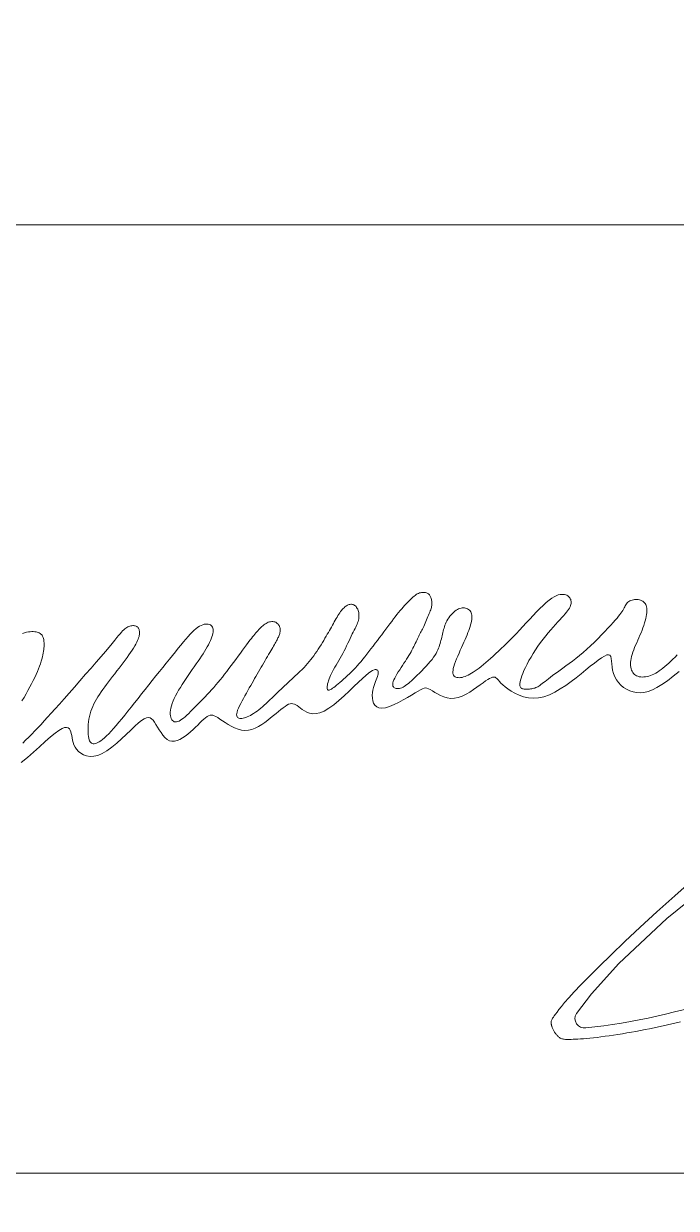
# Model space of a CAD drawing. Header units: metres. Extents: x 568006 to 1139366, y 2064802 to 4131555.
# Drawn here: x 569803.71 to 569808.26, y 2065042.73 to 2065050.98 of the extents above; entities that cross this region are included whole.
import ezdxf
from ezdxf.enums import TextEntityAlignment as Align
from ezdxf.xclip import XClip

# ---------------------------------------------------------------- set-up
doc = ezdxf.new("R2010")
doc.units = ezdxf.units.M
doc.header["$XCLIPFRAME"] = 0
doc.linetypes.add('ACAD_ISO10W100', pattern=[18.5, 12, -3, 0.5, -3])
doc.linetypes.add('CENTER', pattern=[2, 1.25, -0.25, 0.25, -0.25])
doc.layers.get('0').update_dxf_attribs({"linetype": 'CONTINUOUS'})
for name, color, linetype, lineweight in [('A-KY HIEU', 34, 'CONTINUOUS', 20), ('A-TEXT', 7, 'CONTINUOUS', 18), ('E- RANH GIOI', 1, 'CENTER', 13), ('hung-demlonha', 7, 'CONTINUOUS', 15)]:
    doc.layers.add(name, color=color, linetype=linetype, lineweight=lineweight)
for name, color, linetype in [('ghi_chu', 7, 'CONTINUOUS'), ('LogDg', 7, 'CONTINUOUS'), ('TimDg', 222, 'CONTINUOUS')]:
    doc.layers.add(name, color=color, linetype=linetype)
doc.styles.add('QH1', font='arialbd.ttf', dxfattribs={"width": 0.8})

# ---------------------------------------------------------------- blocks, each defined once
blk = doc.blocks.new('tmbc_khub')
at = {"layer": 'LogDg'}
blk.add_lwpolyline([(-28.45309188752435, 409.0211573177949), (-58.76786187523976, 395.8124920059927, 0.3956287128494158), (-63.0953415252734, 385.7574677690864), (-21.48406984668691, 270.7089764929842, 0.4679364043365623), (-9.937980916467495, 266.5150971529074), (19.05356061225757, 283.3822768949904, 0.3624568435447342), (22.55357547244057, 293.0181008069776), (-17.73446774668992, 404.408077652799, 0.4330458965175016)], format="xyb", close=True, dxfattribs=at)
at = {"layer": 'TimDg', "linetype": 'ACAD_ISO10W100', "ltscale": 0.75}
for points in [[(-377.5348349449923, 134.416004975792), (-34.22006671933923, 249.630755195627, 0.05082929117719046), (-28.67838541301899, 252.1412035801914), (203.8336887316545, 387.4159334027208)], [(507.5457566506229, 381.6208671906497), (291.3244914027164, 260.9705034526996), (120.5662134808954, 161.7565595926717, -0.0506837863320612), (-63.65463251061738, 78.36673471075483), (-512.6018994217739, -72.29776331339963), (-676.9543498675339, -124.132854183903)]]:
    blk.add_lwpolyline(points, format="xyb", dxfattribs=at)
at = {"layer": 'hung-demlonha', "color": 7, "ltscale": 5, "style": 'QH1', "width": 0.65}
for tag, p in [('BT04', (-109.5983122446341, 191.6428845378105)), ('BT06', (-305.7984483427135, 171.199301387649)), ('BT05', (-282.5720304386923, 137.2442572098225))]:
    blk.add_attdef(tag, text='', height=3.96, rotation=1.010622213878699e-08, dxfattribs=at).set_placement(p, align=Align.CENTER)
blk = doc.blocks.new('dangquang')
for points in [[(-6.19648685553625, 0.4988430273100164), (-6.096971556309654, 0.580204033808343), (-5.998022315208118, 0.6659317744160376), (-5.901984230177959, 0.7517590417268423), (-5.811202399165381, 0.8334186283357212), (-5.728021920120113, 0.9066433268376102), (-5.654787890991884, 0.9671659298262227), (-5.593249286261198, 1.011713460014221), (-5.542770586566121, 1.040989860578946), (-5.502120149088341, 1.056693304814189), (-5.470066330997952, 1.060521966013852), (-5.445377489472094, 1.054174017471752), (-5.426821981691091, 1.039347632484066), (-5.413168164828562, 1.017740984342311), (-5.403184396060396, 0.9910522463426616), (-5.395647326366088, 0.9608064575037361), (-5.389366781951821, 0.9278361197535787), (-5.383160882826701, 0.8928006007473641), (-5.375847748997103, 0.856359268137993), (-5.366245500470313, 0.8191714895793893), (-5.353172257254414, 0.7818966327256192), (-5.335446139360329, 0.7451940652295264), (-5.311885266793411, 0.709723154746257), (-5.281559686663741, 0.6763246967350369), (-5.244547154463817, 0.646565197873656), (-5.201177352789614, 0.6221925926427616), (-5.151779964234947, 0.6049548155276909), (-5.09668467139636, 0.5965998010102567), (-5.036221156864713, 0.5988754835746022), (-4.97071910323973, 0.6135297977014318), (-4.900508193111023, 0.6423106778748604), (-4.826141007337014, 0.6860661720237999), (-4.749061719803649, 0.7420447818548723), (-4.670937402663299, 0.8065951225217702), (-4.593435128071064, 0.876065809177021), (-4.518221968175339, 0.9468054569743458), (-4.446964995127132, 1.015162681066215), (-4.381331281074608, 1.077486096605213), (-4.322987898173096, 1.130124318745004), (-4.273111542228662, 1.170168265787453), (-4.230917403698413, 1.197678068629273), (-4.195130296698267, 1.213456161316515), (-4.164475035336295, 1.218304977894093), (-4.137676433728075, 1.213026952408057), (-4.113459305986112, 1.198424518904432), (-4.090548466230302, 1.175300111426992), (-4.067668728565991, 1.144456164022927), (-4.043732556913028, 1.106951184178257), (-4.018403014420073, 1.064867973139997), (-3.991530814028124, 1.020545405593964), (-3.962966668687955, 0.9763223562282803), (-3.932561291342608, 0.934537699731095), (-3.900165394946725, 0.8975303107882269), (-3.865629692440166, 0.8676390640877969), (-3.82880489677359, 0.8472028343167892), (-3.789653686432189, 0.837943639842365), (-3.748586602065984, 0.8391160737569692), (-3.706126149856004, 0.8493578728298132), (-3.66279483599169, 0.8673067738323255), (-3.61911516665532, 0.8916005135372131), (-3.575609648032582, 0.9208768287136024), (-3.532800786310759, 0.9537734561330069), (-3.491211087675083, 0.9889281325668833), (-3.451287379548148, 1.025066714547364), (-3.413173774305506, 1.061267537651389), (-3.376938705569387, 1.096697057212964), (-3.342650606948155, 1.130521728569676), (-3.310377912060858, 1.161908007060191), (-3.280189054521543, 1.19002234801863), (-3.252152467947894, 1.214031206783631), (-3.2263365859543, 1.23310103869045), (-3.202640852104423, 1.246565215546667), (-3.180288749764941, 1.254424775033044), (-3.158334772254534, 1.256847671306247), (-3.135833412885404, 1.25400185851592), (-3.111839164975549, 1.246055290816372), (-3.085406521844448, 1.233175922360772), (-3.055589976801343, 1.215531707299903), (-3.021444023168215, 1.193290599789265), (-2.982302036872625, 1.16689736215028), (-2.938612924322229, 1.137903989386785), (-2.891104474527992, 1.108139284672006), (-2.840504476516003, 1.079432051180419), (-2.787540719296544, 1.053611092085276), (-2.732940991891724, 1.032505210560998), (-2.677433083319784, 1.017943209779702), (-2.62174478259567, 1.011753892916971), (-2.566514719402676, 1.015234217324547), (-2.512024886068616, 1.027553757070365), (-2.458468115575897, 1.04735024040545), (-2.406037240913633, 1.073261395575031), (-2.354925095071735, 1.10392495082786), (-2.305324511037384, 1.137978634414992), (-2.257428321795828, 1.174060174581626), (-2.211429360338229, 1.210807299576487), (-2.167499724916865, 1.24698110928972), (-2.125728574878963, 1.281836190186226), (-2.086184334825248, 1.31475050036542), (-2.04893542936702, 1.345101997935927), (-2.01405028311467, 1.372268640999465), (-1.981597320674268, 1.395628387660054), (-1.951644966651656, 1.414559196021656), (-1.924261645663705, 1.428439024190681), (-1.899379969831102, 1.436813781581378), (-1.876389301360405, 1.439901182857369), (-1.854543189979609, 1.438086893994864), (-1.833095185412617, 1.43175658096888), (-1.811298837384015, 1.421295909754491), (-1.788407695616343, 1.407090546326742), (-1.763675309840551, 1.389526156661816), (-1.736355229777246, 1.368988406735951), (-1.705744548083089, 1.346208195774608), (-1.671314529150777, 1.323297356016496), (-1.632579980299852, 1.302712952947275), (-1.589055708849855, 1.286912052057232), (-1.540256522123741, 1.278351718834386), (-1.485697227442188, 1.279489018767862), (-1.424892632128262, 1.292781017344481), (-1.357357543497869, 1.320684780053369), (-1.283053602305472, 1.364631003256449), (-1.20372978301998, 1.421944906798672), (-1.121581893521807, 1.488925341402449), (-1.038805741708984, 1.561871157787778), (-0.9575971354760213, 1.637081206673543), (-0.8801518827112886, 1.710854338779853), (-0.8086657913069075, 1.779489404826677), (-0.7453346691600018, 1.839285255534122), (-0.691810037497703, 1.88737220428979), (-0.6475662709218568, 1.924206415150337), (-0.6115334573720475, 1.951075514839999), (-0.5826416847836526, 1.969267130081789), (-0.5598210411000082, 1.980068887603494), (-0.5420016142579698, 1.984768414125796), (-0.528113492198031, 1.984653336374123), (-0.5170867628585256, 1.981011281073819), (-0.5080474573751417, 1.974917343968798), (-0.5009053796745775, 1.966596496875667), (-0.4957662768784985, 1.956061180633043), (-0.4927358961098207, 1.9433238360796), (-0.4919199844898685, 1.928396904053898), (-0.4934242891408758, 1.911292825392252), (-0.4973545571851901, 1.892024040932085), (-0.5038165357470916, 1.870602991514403), (-0.5127716713834616, 1.847026046251216), (-0.5236042084037535, 1.821225287368094), (-0.53555409055366, 1.793116725365195), (-0.5478612615836482, 1.762616370743871), (-0.5597656652324758, 1.729640234004279), (-0.5705072452528839, 1.694104325647714), (-0.5793259453871542, 1.655924656176722), (-0.5854617093822299, 1.615017236091461), (-0.5881289654953434, 1.57166098561234), (-0.5864400800356862, 1.527586463839782), (-0.5794819038179639, 1.4848871395956), (-0.5663412876630218, 1.445656481697029), (-0.5461050823894311, 1.411987958968183), (-0.5178601388137167, 1.385975040227436), (-0.4806933077545636, 1.369711194295462), (-0.4336914400341811, 1.365289889992937), (-0.3765443143532821, 1.374028877191961), (-0.3113534209800264, 1.394143029979688), (-0.2408231780659662, 1.423071503496999), (-0.1676580037635631, 1.458253452880115), (-0.09456231622652922, 1.497128033268751), (-0.02424053360539347, 1.537134399802682), (0.04060292594670045, 1.575711707621593), (0.09726364427547196, 1.610299111862929), (0.1438327880326824, 1.638777904285604), (0.1815838630853932, 1.660797923106969), (0.2125859601055708, 1.676451143167014), (0.2389081697615438, 1.685829539306951), (0.262619582727325, 1.689025086362165), (0.2857892896684007, 1.686129759171536), (0.310486381260489, 1.677235532573917), (0.3387799481716911, 1.662434381407024), (0.3723132687359794, 1.642173894319939), (0.4110263719275054, 1.618324115191143), (0.4544334743889067, 1.593110701713982), (0.5020487927582735, 1.568759311575946), (0.5533865436765382, 1.547495602468047), (0.6079609437804265, 1.531545232081356), (0.6652862097131447, 1.523133858106831), (0.7248765581095995, 1.524487138232018), (0.7861615454481807, 1.537085580657958), (0.8482320875541518, 1.559429095628246), (0.9100944400864819, 1.589272443889428), (0.9707548587077781, 1.624370386197484), (1.029219599078147, 1.662477683301347), (1.084494916859057, 1.701349095951088), (1.135587067711867, 1.738739384899162), (1.181502307296682, 1.772403310895697), (1.221507895088962, 1.800527898478123), (1.255915105818531, 1.823029227322934), (1.285296218031363, 1.84025564089049), (1.310223510268202, 1.852555482643453), (1.331269261076159, 1.860277096044541), (1.349005748999275, 1.86376882455292), (1.364005252579886, 1.863379011631281), (1.376840050364194, 1.859456000742284), (1.388203719063426, 1.852282820946783), (1.399275028074157, 1.841881243713232), (1.411354044953555, 1.828207726106996), (1.425740837266858, 1.811218725195886), (1.443735472578055, 1.790870698047598), (1.4666380184442, 1.76712010172875), (1.495748542432693, 1.739923393307038), (1.53236711209945, 1.709237029850271), (1.577437157660711, 1.675403134401222), (1.630475559908177, 1.640306493902841), (1.690642562279891, 1.606217561276651), (1.757098408218667, 1.575406789440677), (1.829003341164935, 1.550144631315277), (1.905517604558781, 1.532701539820778), (1.985801441842455, 1.525347967876371), (2.069015096454677, 1.530354368401248), (2.154335811167925, 1.549265443321588), (2.241008826085135, 1.580722890593847), (2.328296380642087, 1.62264265717684), (2.415460714266601, 1.672940690031766), (2.501764066395822, 1.729532936120904), (2.586468676466552, 1.790335342404234), (2.668836783906954, 1.853263855844062), (2.748130628152808, 1.916234423399231), (2.82362000659873, 1.977258141697178), (2.894604948472193, 2.034726706023577), (2.960393040967688, 2.087126961326959), (3.020291871270842, 2.132945752558101), (3.073609026574559, 2.170669924666669), (3.119652094067533, 2.198786322603496), (3.157728660941871, 2.215781791317085), (3.187146314385586, 2.220143175759375), (3.207675927784976, 2.210943315111592), (3.22094151931185, 2.189599025484426), (3.229030393334824, 2.158113117220154), (3.234029854220125, 2.118488400664432), (3.238027206335232, 2.072727686159567), (3.243109754046372, 2.022833784046611), (3.251364801723525, 1.97080950467128), (3.264879653729281, 1.918657658375821), (3.285282008593867, 1.868162288060205), (3.312361141473048, 1.820232366857624), (3.345446721681583, 1.7755581004578), (3.383868418535712, 1.734829694548182), (3.426955901352471, 1.698737354822015), (3.474038839445711, 1.667971286966718), (3.524446902129057, 1.643221696672043), (3.577509758721135, 1.625178789628933), (3.632769868868195, 1.614529248355922), (3.690620853548694, 1.611945662695007), (3.751669124075647, 1.618097099319357), (3.816521091755249, 1.633652624902112), (3.885783167902332, 1.659281306115247), (3.960061763822523, 1.695652209628406), (4.039963290829405, 1.74343440211706), (4.126094160232014, 1.803296950253213), (4.218528538168698, 1.874955761995892), (4.315211610091637, 1.95431411045584)], [(4.54449402283592, -1.361210268542834), (4.242931407702372, -1.62599214492036), (3.957243809646002, -1.882947919540072), (3.690567843524718, -2.128156284332704), (3.446040124189381, -2.357695931231348), (3.226797266494941, -2.567645552167875), (3.035975885290668, -2.754083839073047), (2.875647817010304, -2.914172929587295), (2.74362578439127, -3.049408744182642), (2.636657731753758, -3.162370649044362), (2.55149160341432, -3.255638010353067), (2.484875343689282, -3.33179019429042), (2.43355689689588, -3.393406567041723), (2.394284207354758, -3.443066494786393), (2.363805219381561, -3.483349343708454), (2.339309241819933, -3.516540725087026), (2.319751041625409, -3.543751230592818), (2.304526750278455, -3.565797696993883), (2.293032499259084, -3.583496961059495), (2.28466442004958, -3.597665859556486), (2.27881864413223, -3.609121229254157), (2.274891302986589, -3.61867990691934), (2.272278528088464, -3.627158729322474), (2.270470647082675, -3.63525388768079), (2.26933477222758, -3.643178991020164), (2.268832211935205, -3.651027002815596), (2.26892427462451, -3.658890886544469), (2.269572268708657, -3.666863605680618), (2.270737502604675, -3.675038123701427), (2.272381284727658, -3.683507404084281), (2.274464923492133, -3.692364410301877), (2.276954411022075, -3.701672399216534), (2.279834474253676, -3.711375801234027), (2.283094523843147, -3.721389340141542), (2.28672397042908, -3.731627739727458), (2.290712224662343, -3.742005723783706), (2.29504869718869, -3.7524380160975), (2.299722798656944, -3.762839340458356), (2.304723939714677, -3.773124420655876), (2.310045997212228, -3.783224533609086), (2.31570071282033, -3.793137168759927), (2.321704294412143, -3.80287636867979), (2.328072949860484, -3.812456175941236), (2.334822887038399, -3.821890633114577), (2.341970313825414, -3.831193782772374), (2.349531438089457, -3.840379667486047), (2.357522467702438, -3.849462329828157), (2.365959081619053, -3.858433657213084), (2.374854843061826, -3.867196916436285), (2.38422278634323, -3.875633219133789), (2.394075945760846, -3.88362367694171), (2.404427355622829, -3.891049401499544), (2.415290050229032, -3.897791504444541), (2.426677063889315, -3.903731097413896), (2.438601430903191, -3.908749292042557), (2.451142962774725, -3.912762243268276), (2.464648579782306, -3.915826279208034), (2.479531979408989, -3.918032771278149), (2.496206859129529, -3.919473090892637), (2.515086916426185, -3.920238609470175), (2.536585848780305, -3.920420698424778), (2.561117353661189, -3.920110729171626), (2.5890951285553, -3.919400073127093), (2.620849045252612, -3.918349134995566), (2.656373672791005, -3.916894452634949), (2.695579754524601, -3.9149415971888), (2.738378033806157, -3.912396139804258), (2.78467925398661, -3.909163651627239), (2.834394158415307, -3.905149703803687), (2.887433490447506, -3.900259867478354), (2.943707993437556, -3.894399713798407), (3.003086861527549, -3.887504513451347), (3.065273092045231, -3.879628335300566), (3.129928133105409, -3.870854947748796), (3.1967134328263, -3.861268119202208), (3.26529043932976, -3.850951618064641), (3.335320600725936, -3.839989212742267), (3.406465365141116, -3.828464671637846), (3.478386180687949, -3.816461763158657), (3.550778006873543, -3.804047890744613), (3.623469848735908, -3.79122499799027), (3.696324222705584, -3.777978663526227), (3.769203645203447, -3.764294465981862), (3.841970632664811, -3.75015798398897), (3.91448770151078, -3.735554796176928), (3.986617368170528, -3.720470481177529), (4.058222149067547, -3.704890617621345), (4.129117577661077, -3.688828791281168), (4.198931255500725, -3.672410616504692), (4.267243801175596, -3.655789714782941), (4.333635833272069, -3.639119707605772)], [(4.284938786826615, 2.216495608093481), (4.248840658876134, 2.182187924067051), (4.213924410531263, 2.148975033777333), (4.180109176337282, 2.117031108954478), (4.147314090854024, 2.086530321331026), (4.115458288633477, 2.057646842635961), (4.0844609042299, 2.03055484460063), (4.054241072196305, 2.005428498956405), (4.024716890347918, 1.982408801866484), (3.995802309559167, 1.961504047220586), (3.967410243959876, 1.94268935334614), (3.93945360768987, 1.925939838564744), (3.911845314880566, 1.911230621201469), (3.884498279669288, 1.898536819581437), (3.857325416185859, 1.887833552028553), (3.830239638570447, 1.879095936865582), (3.803208807988085, 1.872310496518423), (3.776420573745213, 1.867509369819686), (3.750117532179502, 1.86473609970048), (3.724542279633965, 1.864034229095353), (3.699937412446161, 1.865447300935415), (3.676545526954101, 1.869018858152941), (3.654609219498752, 1.874792443683617), (3.634371086416763, 1.882811600456279), (3.616033291328449, 1.893094989730542), (3.599636266955144, 1.905561746058311), (3.585180013297872, 1.920106122318913), (3.572664530354814, 1.936622371389319), (3.56208981812415, 1.955004746147694), (3.553455876612134, 1.975147499469841), (3.546762705811489, 1.996944884235063), (3.54201030572824, 2.020291153322688), (3.539200749832162, 2.045098184126914), (3.538344405488601, 2.071348352130542), (3.539453713538364, 2.099041657331185), (3.542541114813162, 2.12817809973123), (3.547619050155163, 2.158757679329511), (3.5546999604029, 2.190780396126002), (3.563796286392744, 2.224246250120729), (3.574920468961864, 2.259155241313664), (3.588019634552325, 2.295470047190122), (3.602779652003164, 2.333004055183636), (3.618821075758433, 2.371533330209587), (3.635764460262862, 2.410833937186766), (3.653230359962436, 2.450681941031746), (3.670839329295063, 2.490853406663319), (3.688211922709115, 2.531124398998003), (3.704968694643526, 2.571270982953507), (3.720774779216868, 2.611068186710838), (3.735473629213629, 2.650286891504464), (3.748953277096803, 2.688696941834422), (3.761101755321079, 2.726068182198588), (3.771807096349789, 2.762170457094697), (3.780957332637172, 2.796773611021734), (3.78844049664383, 2.829647488478599), (3.79414462082741, 2.860561933964277), (3.797975362169609, 2.889337592064209), (3.799908875729443, 2.915998307718922), (3.799938941088726, 2.940618725954351), (3.798059337825521, 2.963273491801033), (3.794263845524483, 2.984037250282512), (3.788546243764699, 3.00298464642816), (3.780900312128438, 3.020190325267407), (3.771319830198308, 3.035728931823769), (3.759832789855523, 3.049659560080414), (3.746604032205141, 3.061979099826203), (3.731832610654465, 3.072668889806181), (3.715717578604313, 3.081710268761753), (3.69845798946983, 3.0890845754368), (3.680252896651609, 3.09477314857395), (3.661301353559338, 3.098757326917053), (3.641802413601681, 3.101018449207572), (3.621968607750546, 3.101546148082491), (3.602066377296069, 3.100363231744637), (3.582375641084013, 3.097500802286476), (3.563176317970033, 3.092989961806239), (3.54474832680728, 3.086861812395313), (3.527371586447771, 3.079147456150764), (3.511326015747159, 3.069877995167417), (3.496891533553821, 3.0590845315389), (3.484229870763897, 3.046809571462006), (3.473030006429894, 3.033141237539041), (3.462862731643895, 3.018179056470785), (3.453298837495481, 3.002022554963844), (3.443909115078213, 2.984771259721384), (3.434264355485311, 2.966524697444186), (3.423935349803173, 2.947382394836552), (3.412492889130476, 2.927443878603896), (3.399491176770084, 2.90669152422322), (3.384418064899023, 2.884639102279692), (3.366744817902145, 2.86068323213587), (3.345942700168166, 2.834220533151893), (3.321482976090124, 2.804647624688016), (3.292836910049004, 2.771361126105575), (3.259475766441824, 2.733757656768233), (3.22087080965116, 2.691233836033888), (3.176729679988284, 2.643484863374397), (3.127705521442181, 2.591400258701555), (3.074687853925411, 2.536168122036401), (3.018566197348491, 2.478976553398923), (2.960230071624324, 2.421013652811325), (2.900568996661605, 2.363467520293568), (2.840472492370282, 2.307526255866776), (2.780830078664508, 2.254377959552016), (2.722419307908922, 2.204959841139868), (2.665569862315238, 2.159205549492981), (2.610499456543039, 2.11679784324582), (2.55742580525532, 2.077419481032791), (2.506566623119397, 2.040753221483698), (2.458139624793034, 2.006481823232974), (2.412362524944569, 1.97428804491625), (2.369453038234042, 1.943854645164464), (2.329571858823329, 1.914928660272636), (2.292651598833686, 1.887514237187361), (2.258567849889573, 1.861679800518118), (2.227196203611811, 1.837493774873224), (2.19841225161872, 1.815024584861021), (2.172091585533281, 1.794340655089854), (2.148109796978019, 1.775510410166845), (2.126342477570802, 1.758602274702668), (2.106619602527417, 1.743650461000897), (2.088588681441706, 1.730552332147283), (2.071851607497592, 1.719171038927527), (2.056010273885477, 1.709369732121502), (2.040666573787576, 1.70101156251485), (2.025422400394973, 1.693959680889748), (2.009879646891022, 1.688077238027262), (1.993640206464988, 1.683227384713035), (1.97642519699707, 1.679284675830075), (1.958432635161557, 1.67616928266807), (1.939979762322764, 1.673812780619869), (1.921383819847392, 1.672146745075963), (1.902962049103166, 1.671102751428066), (1.885031691457357, 1.670612375066639), (1.867909988274846, 1.670607191383397), (1.851914180923018, 1.671018775771159), (1.837307600472627, 1.671837797601256), (1.824137936803254, 1.673291302164813), (1.812398969493302, 1.675665428733708), (1.802084478125266, 1.679246316579906), (1.793188242278347, 1.68432010497645), (1.785704041533677, 1.691172933196441), (1.779625655474888, 1.700090940508318), (1.774946863683226, 1.711360266187484), (1.771717429508499, 1.725269122978005), (1.770211051384194, 1.74211401751711), (1.770757411516456, 1.762193529912992), (1.773686192107334, 1.785806240278561), (1.779327075366837, 1.813250728721982), (1.788009743495422, 1.844825575353838), (1.80006387870128, 1.880829360283485), (1.815819163184642, 1.921560663620284), (1.83549642182254, 1.967129379433828), (1.858881050158061, 2.01689065762659), (1.885649586406771, 2.07001096205417), (1.915478568783215, 2.125656756579218), (1.948044535499776, 2.182994505060861), (1.983024024772021, 2.241190671357117), (2.020093574814496, 2.299411719328276), (2.058929723839469, 2.356824112834659), (2.099174797755609, 2.41270213633058), (2.140334273259441, 2.46675135665086), (2.181879414736272, 2.518785161229118), (2.223281486581072, 2.568616937495335), (2.264011753176533, 2.616060072883073), (2.303541478914667, 2.660927954823507), (2.341341928182601, 2.703033970746702), (2.376884365372348, 2.742191508087359), (2.409728177472061, 2.778287562564742), (2.439785241879804, 2.811503563067902), (2.467055558596712, 2.842094546771648), (2.491539127620172, 2.870315550853064), (2.513235948951433, 2.896421612490457), (2.532146022590382, 2.920667768858635), (2.5482693485352, 2.943309057135849), (2.561605926785205, 2.964600514498102), (2.572181675754905, 2.984765039291034), (2.580126187503993, 3.003896974536843), (2.585594972505419, 3.022058524424011), (2.588743541235544, 3.039311893140933), (2.58972740416948, 3.055719284880695), (2.588702071777789, 3.071342903830612), (2.585823054537855, 3.08624495418141), (2.581245862921492, 3.10048764012268), (2.575087648153499, 3.114096880066), (2.567312124454702, 3.126953449316574), (2.557844646800731, 3.13890183739926), (2.546610570163011, 3.149786533838864), (2.533535249513307, 3.159452028162576), (2.518544039824747, 3.167742809897561), (2.501562296066481, 3.174503368568622), (2.482515373217893, 3.179578193701843), (2.46130685478056, 3.182712248120026), (2.437753238394635, 3.183252387833562), (2.411649250239861, 3.180445942147429), (2.382789616481887, 3.173540240367657), (2.350969063302728, 3.161782611799225), (2.315982316872805, 3.144420385751658), (2.277624103367089, 3.120700891527605), (2.235689148961796, 3.089871458434288), (2.190112139255007, 3.051515318403034), (2.141387597558264, 3.006559313855632), (2.090150006600425, 2.956266189843689), (2.037033849116938, 2.901898691414175), (1.982673607841775, 2.844719563612983), (1.927703765509136, 2.785991551494021), (1.872758804851401, 2.726977400101987), (1.818473208603223, 2.668939854485018), (1.765372602167304, 2.612919798084562), (1.713547181618196, 2.559070667900158), (1.662978285696113, 2.507324039323521), (1.613647253148315, 2.457611487745112), (1.565535422715584, 2.409864588558946), (1.518624133143589, 2.364014917155515), (1.472894723171407, 2.319994048924201), (1.428328531546981, 2.277733559260184), (1.384919337847464, 2.237188868491018), (1.34271068500891, 2.19841077670668), (1.301758556798518, 2.161473928934214), (1.262118936989509, 2.126452970201882), (1.223847809350787, 2.093422545534366), (1.187001157653981, 2.062457299962205), (1.15163496566754, 2.033631878511301), (1.117805217166392, 2.00702092620989), (1.085536793821461, 1.982678353353208), (1.054730168929609, 1.960575131323225), (1.025254713699042, 1.940661496765472), (0.9969797993260272, 1.922887686330142), (0.9697747970122919, 1.907203936663961), (0.9435090779612665, 1.893560484415872), (0.9180520133762684, 1.881907566233792), (0.8932729744557264, 1.872195418767888), (0.8690993896506143, 1.864393976657681), (0.845690916374565, 1.858551966519826), (0.8232652692922784, 1.854737812961474), (0.8020401630718652, 1.853019940593299), (0.7822333123727958, 1.853466774021314), (0.7640624318581786, 1.856146737856108), (0.7477452361951009, 1.861128256704916), (0.7334994400439427, 1.868479755177191), (0.7215323907050788, 1.87829453955618), (0.7120099660166943, 1.890765442830542), (0.7050876764527629, 1.906110179663898), (0.7009210324875994, 1.924546464718674), (0.6996655445948363, 1.946292012659626), (0.701476723248561, 1.971564538150346), (0.7065100789204735, 2.00058175585329), (0.7149211220902316, 2.033561380432019), (0.7267399181106384, 2.070553175239837), (0.7414947518794861, 2.110935098378491), (0.7585884631757835, 2.153917156642791), (0.7774238917796765, 2.198709356824196), (0.7974038774736982, 2.244521705714078), (0.8179312600365165, 2.290564210105003), (0.8384088792447528, 2.336046876790732), (0.8582395748835552, 2.380179712561443), (0.8769267501710374, 2.422327197949443), (0.8943760620844614, 2.462471708431622), (0.9105937310442869, 2.500750093227055), (0.9255859774693818, 2.53729920155115), (0.9393590217812289, 2.572255882624091), (0.9519190843922161, 2.605756985659042), (0.9632723857282599, 2.637939359874963), (0.9734251462034536, 2.668939854489679), (0.9823576678284098, 2.698855922731838), (0.9899465789569604, 2.727627433885147), (0.9960425895366143, 2.755154861247661), (1.00049640950931, 2.781338678116242), (1.003158748824603, 2.806079357784256), (1.003880317422386, 2.829277373552117), (1.002511825251418, 2.850833198714326), (0.9989039822546601, 2.870647306568941), (0.9929686658324499, 2.88863675819573), (0.9848624231939311, 2.90478496581062), (0.9748029690019848, 2.919091929413639), (0.963008017921311, 2.931557649005924), (0.9496952846141085, 2.942182124586338), (0.9350824837463279, 2.950965356154853), (0.9193873299781217, 2.957907343712662), (0.902827537976691, 2.963008087258572), (0.885593867251373, 2.966249962271917), (0.8677692567284794, 2.967544846151526), (0.8494096901705461, 2.966786991775535), (0.8305711513601182, 2.963870652020944), (0.8113096240540472, 2.958690079764722), (0.7916810920315811, 2.951139527886198), (0.7717415390624183, 2.941113249261178), (0.7515469489135285, 2.928505496771322), (0.7311885544012284, 2.913288278525954), (0.7108985844960216, 2.895744623590531), (0.6909445172148025, 2.876235316264001), (0.671593830572192, 2.855121140844204), (0.6531140025828108, 2.832762881632448), (0.6357725112635535, 2.809521322925377), (0.6198368346267671, 2.785757249024272), (0.6055744506902556, 2.761831444226942), (0.5931667883374985, 2.738035231488539), (0.5824510799425298, 2.714382088383218), (0.5731785087446042, 2.69081603114239), (0.5651002579876376, 2.66728107599755), (0.5579675109108848, 2.643721239178944), (0.5515314507596258, 2.620080536915708), (0.5455432607741386, 2.596302985439337), (0.5397541241958379, 2.572332600981269), (0.5339463263628659, 2.548125840609231), (0.5280265609890193, 2.523688924739616), (0.5219326238865278, 2.499040514630991), (0.5156023108650061, 2.474199271537145), (0.5089734177309992, 2.449183856714313), (0.5019837403001475, 2.424012931417479), (0.4945710743784275, 2.398705156902821), (0.4866732157785236, 2.373279194425351), (0.4781657561187558, 2.347709125573544), (0.468675470264202, 2.321790713257883), (0.4577669288875086, 2.295275140718815), (0.4450047026581387, 2.267913591199118), (0.4299533622544232, 2.23945724794271), (0.412177478345825, 2.209657294188872), (0.3912416216062411, 2.178264913181579), (0.366710362708659, 2.145031288161192), (0.338360803307296, 2.109855855691507), (0.3068201689790158, 2.073231065602528), (0.272928216286914, 2.035797621048772), (0.2375247017860147, 1.998196225183591), (0.2014493820390726, 1.961067581159085), (0.1655420136039538, 1.925052392128663), (0.1306423530396614, 1.890791361243259), (0.0975901569048574, 1.85892519165742), (0.0670344222435233, 1.829968104670769), (0.03886110804694454, 1.803928394176552), (0.01276541378297225, 1.780687872211928), (-0.01155746108202038, 1.76012835081994), (-0.03441231706926828, 1.74213164203664), (-0.05610395471262564, 1.726579557905012), (-0.07693717453912541, 1.713353910463411), (-0.09721677707909748, 1.702336511752605), (-0.117162550467242, 1.693428871804883), (-0.1366542332740437, 1.686611292626282), (-0.1554865516692416, 1.681883774217937), (-0.1734542318298509, 1.679246316579906), (-0.19035199992868, 1.678698919710968), (-0.2059745821433125, 1.68024158361348), (-0.2201167046446244, 1.683874308285084), (-0.2325730936071295, 1.689597093725837), (-0.2431312180536906, 1.697427564457541), (-0.251549518375441, 1.707453843082561), (-0.2575791778189114, 1.719781676720402), (-0.2609713796240385, 1.734516812495229), (-0.2614773070316687, 1.751764997530046), (-0.2588481432867411, 1.771631978944441), (-0.2528350716274872, 1.794223503863691), (-0.2431892752956628, 1.819645319408522), (-0.2298101908509125, 1.847898462316749), (-0.2131902681330757, 1.878565127780689), (-0.1939702102897627, 1.911122800607501), (-0.1727907204739267, 1.945048965604315), (-0.1502925018377255, 1.979821107580591), (-0.1271162575371818, 2.014916711342323), (-0.1039026907219522, 2.049813261696642), (-0.08129250454646808, 2.083988243453007), (-0.05981028767484986, 2.117022815065951), (-0.03951617082282155, 2.148912829591211), (-0.02035417022227648, 2.179757813731925), (-0.002268302103516362, 2.209657294191203), (0.01479741730895512, 2.238710797671018), (0.03089897178062984, 2.267017850875646), (0.04609234508643567, 2.294677980509391), (0.06043352099652566, 2.321790713275334), (0.07398263022355422, 2.348423437045227), (0.08681639127019025, 2.374514984366044), (0.09901566958353669, 2.399972048951099), (0.1106613306112649, 2.424701324520669), (0.1218342397962715, 2.448609504786816), (0.1326152625885015, 2.471603283465157), (0.1430852644315337, 2.493589354273666), (0.1533251107712204, 2.514474410924379), (0.1634125568480158, 2.534244975847912), (0.1734129170603183, 2.553206886304338), (0.1833883955953297, 2.571745808272198), (0.1934011966449134, 2.590247407725343), (0.2035135243968398, 2.609097350640013), (0.2137875830424036, 2.628681302991254), (0.2242855767714218, 2.649384930755275), (0.2350697097689363, 2.671593899905929), (0.2461679739244573, 2.695550806784098), (0.2574715119083066, 2.720925969183241), (0.2688372540794717, 2.747246635264986), (0.2801221308037611, 2.774040053186269), (0.2911830724480069, 2.800833471108717), (0.3018770093722196, 2.827154137190462), (0.3120608719408438, 2.852529299591936), (0.3215915905225302, 2.876486206472407), (0.3303406097862762, 2.898674440895945), (0.3382374316541927, 2.919232925554752), (0.345226072354194, 2.93842291804242), (0.3512505481154449, 2.956505675955924), (0.3562548751693839, 2.973742456892296), (0.3601830697439254, 2.990394518447374), (0.3629791480658469, 3.006723118214666), (0.364587126367951, 3.022989513792368), (0.3649790127640244, 3.039382391222546), (0.3642387829087284, 3.055800150327656), (0.3624784043438467, 3.072068619377461), (0.3598098446097993, 3.088013626639537), (0.3563450712507574, 3.103461000385948), (0.3521960518048672, 3.118236568885408), (0.3474747538166412, 3.132166160404239), (0.3422931448237705, 3.145075603215759), (0.3367217229103971, 3.156824937891002), (0.3306651083165661, 3.167411054220082), (0.3239864518291142, 3.17686505430126), (0.3165489042289664, 3.185218040224669), (0.3082156162995489, 3.192501114087435), (0.2988497388206497, 3.19874537798438), (0.2883144225792194, 3.203981934011466), (0.2764728183561829, 3.208241884261156), (0.2632461341768249, 3.211531449153341), (0.2487878070440956, 3.213757322403637), (0.2333093312063284, 3.2148013160527), (0.2170222008990095, 3.214545242138939), (0.200137910375588, 3.212870912703011), (0.1828679538746201, 3.209660139784489), (0.1654238256422786, 3.2047947354217), (0.1480170199258737, 3.198156511657658), (0.1308056204388777, 3.189667159665646), (0.1137340688002269, 3.179407887161744), (0.09669339609285998, 3.167499781001624), (0.07957463340665072, 3.154063928038596), (0.06226881182919897, 3.139221415122535), (0.04466696244730883, 3.123093329109054), (0.02666011634812548, 3.1058007568503), (0.008139304620499388, 3.087464785199643), (-0.01099566616517222, 3.068159387388533), (-0.03080988749809421, 3.047770082169251), (-0.05135967537808028, 3.026135274667553), (-0.0727013458130159, 3.003093370016217), (-0.09489121480328322, 2.978482773343359), (-0.1179855983534708, 2.952141889778233), (-0.1420408124657797, 2.923909124450091), (-0.1671131731483229, 2.893622882489382), (-0.1932441490206429, 2.86117248974719), (-0.2204158191852912, 2.826650954971342), (-0.2485954153635248, 2.790202207629136), (-0.2777501692780788, 2.751970177190174), (-0.3078473126487324, 2.712098793124113), (-0.3388540771992439, 2.670731984899419), (-0.3707376946490513, 2.628013681985692), (-0.4034653967217992, 2.584087813851454), (-0.4369707954214164, 2.539138385639319), (-0.4710530238883166, 2.493509705185232), (-0.5054775955497917, 2.447586155998096), (-0.5400100238265395, 2.401752121586838), (-0.5744158221472162, 2.356391985460448), (-0.6084605039358166, 2.311890131127825), (-0.6419095826176999, 2.2686309420979), (-0.6745285716145872, 2.226998801879603), (-0.7061618686414022, 2.187279382379273), (-0.7369694085670062, 2.149363509092751), (-0.7671900105423219, 2.113043295912007), (-0.7970624937238426, 2.078110856730291), (-0.8268256772641962, 2.044358305440767), (-0.8567183803214675, 2.011577755933189), (-0.8869794220458971, 1.979561322103052), (-0.9178476215963656, 1.948101117842384), (-0.9494514968483827, 1.917068484396225), (-0.9814783605926323, 1.886651672427348), (-1.013505224333358, 1.857118159950261), (-1.045109099586739, 1.828735424980778), (-1.075866997864068, 1.801770945533434), (-1.105355930671067, 1.776492199623988), (-1.133152909522664, 1.753166665267003), (-1.158834945926856, 1.732061820479373), (-1.182072357681363, 1.713402637077763), (-1.202908687717922, 1.697244062097525), (-1.221480785253675, 1.683598536376167), (-1.237925499505877, 1.672478500752277), (-1.252379679690989, 1.663896396063308), (-1.264980175025471, 1.657864663146682), (-1.275863834729421, 1.654395742841103), (-1.285167508018844, 1.653502075985102), (-1.293001088960523, 1.655187809522999), (-1.299366651026503, 1.659423914833241), (-1.304239312542563, 1.666173069403527), (-1.307594191833118, 1.675397950717979), (-1.309406407224515, 1.687061236265379), (-1.309651077037415, 1.701125603529874), (-1.30830331959578, 1.717553729997974), (-1.305338253226864, 1.736308293156128), (-1.300736179934347, 1.757327088814719), (-1.294498136453853, 1.780448386082213), (-1.286630343210845, 1.805485572387482), (-1.277139020616232, 1.832252035164061), (-1.266030389095476, 1.860561161841986), (-1.253310669062671, 1.890226339853626), (-1.238986080937821, 1.92106095662902), (-1.22306284514184, 1.952878399598205), (-1.205587614813567, 1.985529378710567), (-1.186768773991389, 2.019013893962637), (-1.166855139434801, 2.053369267867907), (-1.146095527897614, 2.088632822942259), (-1.124738756140459, 2.124841881698018), (-1.103033640924195, 2.162033766648761), (-1.081228999002406, 2.200245800309148), (-1.059573647138222, 2.239515305191532), (-1.038287373461571, 2.279790444472837), (-1.017473851626733, 2.320662743974026), (-0.9972077266620545, 2.361634570178381), (-0.9775636435923616, 2.402208289569046), (-0.9586162474466846, 2.441886268630412), (-0.9404401832499616, 2.480170873844571), (-0.9231100960338381, 2.516564471694664), (-0.9067006308217742, 2.550569428666279), (-0.8912822856980256, 2.581831180875696), (-0.8769089709587661, 2.610567442988781), (-0.8636304499574408, 2.63713899930454), (-0.8514964860426062, 2.66190663412192), (-0.8405568425678211, 2.685231131741119), (-0.8308612828859623, 2.707473276462196), (-0.8224595703468367, 2.728993852584182), (-0.8154014683020705, 2.750153644406026), (-0.809728446214649, 2.771236717727533), (-0.8054487979708256, 2.7922202643459), (-0.8025625235743519, 2.813004757556854), (-0.8010696230239773, 2.833490670659614), (-0.8009700963222031, 2.853578476947519), (-0.8022639434637995, 2.873168649719815), (-0.8049511644539962, 2.892161662271036), (-0.8090317592914289, 2.910457987900372), (-0.8144849932431271, 2.927947732537092), (-0.8212071926640192, 2.944479532654896), (-0.8290739491726526, 2.959891657359918), (-0.8379608543920085, 2.974022375759461), (-0.847743499939611, 2.986709956961931), (-0.8582974774383274, 2.997792670071163), (-0.8694983785092063, 3.007108784197868), (-0.8812217947717045, 3.014496568447015), (-0.8933557586854022, 3.019839908332585), (-0.9058380660617331, 3.023205154988489), (-0.9186189535486164, 3.024704275957561), (-0.9316486577927208, 3.024449238779283), (-0.9448774154419652, 3.022552010997686), (-0.9582554631487028, 3.019124560152221), (-0.9717330375598294, 3.014278853783424), (-0.9852603753195126, 3.008126859434213), (-0.9987980804469316, 3.000748405813738), (-1.012348226408221, 2.992094766306479), (-1.025923254049189, 2.982085075466699), (-1.039535604198932, 2.970638467847408), (-1.053197717702005, 2.957674078005169), (-1.066922035398193, 2.943111040489555), (-1.080720998117954, 2.926868489855934), (-1.094607046704482, 2.908865560658541), (-1.108591585255226, 2.889069077329282), (-1.122681870927977, 2.867636623814263), (-1.136884124143307, 2.844773473939654), (-1.15120456531929, 2.820684901529262), (-1.165649414873201, 2.795576180409199), (-1.180224893227432, 2.769652584404469), (-1.194937220798352, 2.743119387341238), (-1.209792618004599, 2.716181863044426), (-1.224814929790341, 2.688988264830357), (-1.24009849917195, 2.66145876399105), (-1.255755293691095, 2.633456511309873), (-1.271897280890698, 2.60484465757014), (-1.28863642831152, 2.575486353554084), (-1.306084703492729, 2.545244750047374), (-1.324354073977361, 2.513982997830993), (-1.343556507302424, 2.481564247689477), (-1.363761464816548, 2.447930442379828), (-1.384868383078583, 2.413338692552429), (-1.406734192452177, 2.378124900829079), (-1.429215823304162, 2.342624969836123), (-1.452170205996822, 2.30717480219414), (-1.475454270893692, 2.272110300527203), (-1.498924948357057, 2.237767367460549), (-1.522439168755, 2.204481905617087), (-1.545950278944133, 2.172460225557245), (-1.569797291757482, 2.14139026959873), (-1.594415636518306, 2.11083038799444), (-1.620240742559986, 2.080338930997328), (-1.647708039206236, 2.049474248863788), (-1.677252955786457, 2.017794691846746), (-1.709310921621977, 1.984858610199097), (-1.744317366044697, 1.950224354177266), (-1.782509701711319, 1.913603711034909), (-1.823333274594688, 1.875322216029531), (-1.866035414006774, 1.835858841422976), (-1.909863449248292, 1.795692559474645), (-1.954064709627346, 1.755302342442832), (-1.997886524451246, 1.715167162589296), (-2.040576223023663, 1.67576599217233), (-2.08138113465327, 1.63757780345253), (-2.119727944055853, 1.600995519559149), (-2.155760757608164, 1.566067867110036), (-2.189803037092133, 1.532757523590504), (-2.222178244295492, 1.501027166484647), (-2.253209841005059, 1.470839473281302), (-2.283221289003791, 1.442157121465812), (-2.312536050079416, 1.41494278852457), (-2.341477586019778, 1.389159151942948), (-2.370296787051984, 1.364784440255988), (-2.398954257190212, 1.341859086185963), (-2.427338028898703, 1.320439073503735), (-2.455336134628624, 1.30058038597906), (-2.482836606841943, 1.282339007385104), (-2.509727477998695, 1.265770921490429), (-2.53589678055539, 1.250932112065868), (-2.561232546971155, 1.237878562881178), (-2.58561969949676, 1.226666257709525), (-2.608930719543196, 1.217351180319469), (-2.631034978310822, 1.209989314483039), (-2.651801847001252, 1.204636643968769), (-2.671100696818257, 1.201349152549909), (-2.688800898963109, 1.200182823994936), (-2.704771824640261, 1.201193642075907), (-2.718882845044618, 1.20443759056252), (-2.730982596656986, 1.210001755320491), (-2.740836777022992, 1.218097630593491), (-2.748190348968365, 1.228967812720015), (-2.752788275317812, 1.242854898039752), (-2.75437551889263, 1.260001482888839), (-2.752697042517184, 1.280650163608158), (-2.747497809016409, 1.305043536535038), (-2.738522781207507, 1.333424198009112), (-2.725663101765576, 1.365871976738362), (-2.709394632736689, 1.401815630917923), (-2.690339416014467, 1.440521151113586), (-2.669119493496169, 1.481254527888751), (-2.646356907074164, 1.523281751809208), (-2.622673698645599, 1.565868813440687), (-2.598691910100683, 1.608281703346677), (-2.575033583338836, 1.649786412094045), (-2.552191168191371, 1.6898148080856), (-2.53013874624321, 1.728462271076666), (-2.508720807027316, 1.765990058663107), (-2.487781840068578, 1.802659428438432), (-2.467166334892909, 1.838731637999672), (-2.446718781026334, 1.87446794493917), (-2.426283667996245, 1.910129606852792), (-2.40570548533276, 1.94597788133521), (-2.384880559382054, 1.982184866643308), (-2.363912563798294, 2.018566023679256), (-2.342957009051929, 2.054847654009734), (-2.322169405619434, 2.090756059200288), (-2.301705263974668, 2.126017540818793), (-2.281720094589332, 2.160358400428464), (-2.2623694079399, 2.193504939595954), (-2.243808714498755, 2.225183459886836), (-2.226167606328886, 2.25517520990087), (-2.209472001842869, 2.283481226374647), (-2.193721901036838, 2.310157493080283), (-2.178917303917046, 2.335259993788583), (-2.165058210477468, 2.358844712268109), (-2.152144620720492, 2.380967632293249), (-2.140176534645207, 2.401684737632536), (-2.129153952252295, 2.421052012057999), (-2.119069616386469, 2.439145137334492), (-2.109887241267643, 2.456118587197068), (-2.101563283964538, 2.472146533379345), (-2.094054201544964, 2.487403147611559), (-2.087316451077868, 2.502062601622697), (-2.08130648962856, 2.516299067144075), (-2.075980774263599, 2.530286715909398), (-2.071295762049772, 2.544199719645349), (-2.067234865205137, 2.558179074518648), (-2.063889316544419, 2.572233074417824), (-2.061377304021221, 2.586336837669165), (-2.059817015600174, 2.600465482596576), (-2.059326639238748, 2.614594127523986), (-2.060024362898616, 2.628697890774134), (-2.0620283745385, 2.642751890674504), (-2.065456862122005, 2.656731245546638), (-2.070400808954787, 2.670572628733737), (-2.07684237975343, 2.684058933657155), (-2.084736534571789, 2.69693460875402), (-2.094038233475771, 2.70894410246612), (-2.104702436526281, 2.719831863228251), (-2.116684103780926, 2.729342339483338), (-2.129938195302884, 2.737219979667373), (-2.14441967115431, 2.743209232222085), (-2.160056497512187, 2.747107762065497), (-2.176668665033503, 2.748926100058981), (-2.194049170493827, 2.74872799354003), (-2.211991010671909, 2.746577189849717), (-2.230287182337406, 2.742537436327922), (-2.248730682265659, 2.736672480314525), (-2.267114507235306, 2.729046069149433), (-2.285231654019299, 2.719721950173636), (-2.302915820346016, 2.708785781691347), (-2.320163507729944, 2.696410865863811), (-2.337011918643725, 2.682792415817772), (-2.353498255557383, 2.668125644678753), (-2.36965972094265, 2.652605765573469), (-2.385533517264321, 2.6364279916275), (-2.401156846996628, 2.619787535968726), (-2.416566912609142, 2.602879611720368), (-2.431862208003167, 2.585772084989372), (-2.447386392808312, 2.568023433802665), (-2.463544418083529, 2.549064789161577), (-2.480741234891525, 2.528327282073235), (-2.499381794297847, 2.505242043540136), (-2.519871047358492, 2.479240204569436), (-2.542613945137191, 2.449752896163631), (-2.568015438698239, 2.416211249327546), (-2.596335444574265, 2.378267501230368), (-2.627253741220784, 2.336458313689604), (-2.66030507256562, 2.291541454689366), (-2.695024182533871, 2.244274692210382), (-2.730945815055634, 2.195415794238016), (-2.767604714059757, 2.145722528752884), (-2.804535623469178, 2.095952663738075), (-2.841273287221043, 2.046863967176563), (-2.877447824130513, 1.999075929763279), (-2.91307085261144, 1.952654933043306), (-2.94824936597422, 1.907529081278284), (-2.983090357521291, 1.863626478726303), (-3.017700820561004, 1.820875229644372), (-3.052187748403981, 1.779203438294161), (-3.086658134351524, 1.73853920893373), (-3.121218971711869, 1.698810645822476), (-3.155940793835839, 1.659951244725164), (-3.190748294224477, 1.621916067430078), (-3.225529706420389, 1.584665567233259), (-3.260173263974025, 1.54816019742961), (-3.294567200425604, 1.512360411315257), (-3.328599749318528, 1.477226662183909), (-3.36215914419904, 1.442719403331665), (-3.395133618611794, 1.408799088053428), (-3.427417593005089, 1.375494964951457), (-3.458930235444996, 1.34311146385599), (-3.489596900907827, 1.312021809904621), (-3.519342944363075, 1.282599228235), (-3.548093720787961, 1.255216943982305), (-3.575774585147656, 1.230248182286545), (-3.602310892424498, 1.208066168282897), (-3.627627997582749, 1.189044127111345), (-3.651654365805939, 1.173500336872905), (-3.674330903118744, 1.161533287535207), (-3.695601625743507, 1.153186522030524), (-3.715410549915873, 1.148503583292268), (-3.733701691861938, 1.14752801425152), (-3.750419067810753, 1.150303357844024), (-3.765506693993871, 1.156873157000888), (-3.77890858663875, 1.167280954653194), (-3.790544917036755, 1.181520530385683), (-3.800240476719978, 1.199386610369913), (-3.807796212280437, 1.220624157428773), (-3.813013070314696, 1.244978134386258), (-3.815691997411705, 1.272193504064148), (-3.815633940167686, 1.302015229285246), (-3.812639845175909, 1.334188272873661), (-3.806510659029527, 1.368457597649922), (-3.797111605985037, 1.404590974640826), (-3.784565020945593, 1.442447407683147), (-3.769057516482917, 1.481908708817599), (-3.750775705165438, 1.522856690082506), (-3.729906199561015, 1.565173163517414), (-3.706635612238188, 1.608739941164174), (-3.681150555764816, 1.65343883506003), (-3.653637642714216, 1.699151657246773), (-3.624319771428645, 1.745730154405834), (-3.593564983361148, 1.792905811784806), (-3.561777605748944, 1.840380049273165), (-3.52936196582209, 1.887854286762689), (-3.496722390811669, 1.935029944141661), (-3.464263207951376, 1.981608441299556), (-3.432388744474679, 2.027291198128154), (-3.401503327610612, 2.071779634515792), (-3.371949080404079, 2.11483426433503), (-3.343819309138212, 2.156451977372427), (-3.317145115910535, 2.19668875740237), (-3.291957602813568, 2.235600588194586), (-3.268287871942675, 2.27324345351758), (-3.246167025390832, 2.309673337145739), (-3.225626165254994, 2.344946222846431), (-3.206696393630182, 2.379118094391686), (-3.189429547337795, 2.412215906930868), (-3.173960402126454, 2.444150501125051), (-3.160444468467517, 2.474803689013726), (-3.149037256834049, 2.504057282637604), (-3.139894277704229, 2.531793094035038), (-3.133171041546802, 2.557892935246713), (-3.12902305883631, 2.582238618312203), (-3.127605840053207, 2.604711955272165), (-3.129026169046256, 2.625203052055809), (-3.133195923221706, 2.643635190165156), (-3.139978253359914, 2.659939944991862), (-3.149236310240099, 2.674048891925281), (-3.160833244651371, 2.68589360635707), (-3.174632207373406, 2.695405663681242), (-3.19049634919088, 2.702516639287154), (-3.208288820883467, 2.707158108565295), (-3.227875883447041, 2.709238838706881), (-3.249136238708616, 2.708576364087435), (-3.271951698711405, 2.704965410881925), (-3.296204075496121, 2.698200705263105), (-3.32177518109836, 2.688076973405913), (-3.348546827559403, 2.674388941484295), (-3.376400826923259, 2.656931335672056), (-3.405218991225638, 2.635498882144248), (-3.434943263223886, 2.609937107162352), (-3.46575610854245, 2.580294737342996), (-3.497900123517525, 2.546671299389345), (-3.531617904490986, 2.509166320005704), (-3.567152047796867, 2.467879325897457), (-3.604745149777045, 2.422909843767798), (-3.644639806770215, 2.374357400320974), (-3.687078615113137, 2.322321522262428), (-3.73221501180717, 2.266934911861114), (-3.779845796500354, 2.208462973661739), (-3.829678609504413, 2.147204287771387), (-3.881421091125162, 2.083457434299419), (-3.934780881671941, 2.017520993356385), (-3.989465621459999, 1.949693545049314), (-4.045182950792878, 1.880273669488759), (-4.101640509986964, 1.809559946782912), (-4.158538682191192, 1.737895536710056), (-4.215548821936181, 1.665801917727606), (-4.272335026602263, 1.593845147960621), (-4.328561393563177, 1.522591285534219), (-4.383892020195958, 1.452606388574736), (-4.437991003872071, 1.38445651520604), (-4.490522441973894, 1.318707723555661), (-4.541150431872097, 1.255926071747467), (-4.589592981246028, 1.196609193299452), (-4.635783738955411, 1.140981023295097), (-4.679710264163305, 1.089197072204939), (-4.721360116034475, 1.04141285050639), (-4.760720853726866, 0.997783868672343), (-4.797780036405243, 0.95846563717447), (-4.832525223229823, 0.9236136664890466), (-4.864943973369009, 0.8933834670901035), (-4.895040433762347, 0.8678579778967332), (-4.922885102491591, 0.8468298516094421), (-4.948565065422372, 0.830019169375106), (-4.972167408422592, 0.8171460123404586), (-4.993779217355836, 0.8079304616547063), (-5.013487578087279, 0.8020925984622806), (-5.031379576483005, 0.7993525039123313), (-5.047542298408871, 0.7994302591481528), (-5.062057646050107, 0.8021351046590439), (-5.074986786853287, 0.8076329182808024), (-5.086385704593908, 0.8161787371928995), (-5.096310383042351, 0.8280275985712819), (-5.104816805965243, 0.8434345395942557), (-5.111960957141605, 0.8626545974377393), (-5.117798820332837, 0.8859428092800385), (-5.122386379313411, 0.9135542122994309), (-5.125751625971816, 0.9455758923581072), (-5.127810584645999, 0.9814231300782694), (-5.128451287798157, 1.020343254762508), (-5.127561767885254, 1.061583595718048), (-5.125030057370168, 1.104391482251032), (-5.120744188708954, 1.148014243667518), (-5.114592194358579, 1.191699209273594), (-5.106462106782033, 1.234693708376511), (-5.096269950318856, 1.276409911381563), (-5.084043716858787, 1.316919353109341), (-5.069839390166521, 1.356458409479615), (-5.053712954017556, 1.395263456413318), (-5.03572039218102, 1.43357086983022), (-5.01591768842934, 1.471617025650147), (-4.99436082653051, 1.509638299793977), (-4.971105790255137, 1.547871068183838), (-4.946217894002757, 1.586518531169077), (-4.919799774688954, 1.625651186834801), (-4.891963399852898, 1.665306357692259), (-4.862820737035236, 1.705521366256079), (-4.832483753776614, 1.746333535039838), (-4.801064417618818, 1.787780186557001), (-4.768674696102266, 1.829898643322309), (-4.735426556771131, 1.872726227848119), (-4.701476546834897, 1.916243242143906), (-4.66715953217988, 1.9602019061833), (-4.632854958363396, 2.004297419440491), (-4.59894227093946, 2.048224981386255), (-4.565800915468003, 2.091679791491259), (-4.533810337501791, 2.13435704922631), (-4.503349982603027, 2.175951954063294), (-4.474799296319702, 2.216159705471739), (-4.448474483287896, 2.25470971522833), (-4.424438784434983, 2.291468244325159), (-4.402692199757325, 2.326335766059145), (-4.383234729255264, 2.35921275372479), (-4.366066372931755, 2.389999680622509), (-4.351187130784865, 2.418597020045638), (-4.338597002811071, 2.444905245292261), (-4.328295989016056, 2.468824829660377), (-4.320243656675302, 2.490316377160866), (-4.314237842170314, 2.50958101467441), (-4.310035949165922, 2.52687999979571), (-4.307395381319111, 2.542474590124129), (-4.306073542287777, 2.556626043254312), (-4.305827835741866, 2.569595616780958), (-4.306415665330633, 2.581644568303403), (-4.307594434725388, 2.593034155415154), (-4.309185825241002, 2.603972762153518), (-4.311268628854805, 2.614457278307327), (-4.313985915203148, 2.624431720105719), (-4.317480753921473, 2.633840103780187), (-4.321896214645108, 2.642626445558648), (-4.327375367010745, 2.650734761669099), (-4.334061280656101, 2.658109068345311), (-4.342097025210251, 2.664693381811759), (-4.35157279675775, 2.6704286080911), (-4.36236729712175, 2.675243212365103), (-4.374306354574401, 2.679062549604367), (-4.387215797388421, 2.681811974784154), (-4.400921453826072, 2.68341684287509), (-4.415249152158367, 2.683802508851301), (-4.430024720656661, 2.682894327683414), (-4.445073987591741, 2.680617654344331), (-4.460264250686805, 2.676888513179534), (-4.475628685511651, 2.671585606017402), (-4.491241937095083, 2.664578304061223), (-4.507178650466244, 2.655735978513064), (-4.523513470649959, 2.644928000573799), (-4.540321042675487, 2.632023741444357), (-4.557676011568901, 2.616892572329164), (-4.57565302235821, 2.599403864427956), (-4.594522663268208, 2.579259037632511), (-4.615339295310491, 2.555487706584188), (-4.639353222697309, 2.526951534614), (-4.667814749641593, 2.492512185051822), (-4.701974180349566, 2.451031321231056), (-4.743081819033705, 2.401370606479276), (-4.792387969904098, 2.342391704127465), (-4.851142937172426, 2.272956277509024), (-4.920013342401262, 2.192533517536731), (-4.997331076579144, 2.103022725467838), (-5.080844348035043, 2.006930730140084), (-5.168301365112939, 1.906764360394817), (-5.257450336147372, 1.805030445072134), (-5.346039469475386, 1.704235813013298), (-5.431816973432888, 1.606887293056133), (-5.512531056359194, 1.515491714041929), (-5.586462809149452, 1.43197636911043), (-5.654024852927023, 1.355950408604485), (-5.716162691372915, 1.286443447166619), (-5.773821828167911, 1.222485099439297), (-5.827947766996658, 1.163104980065043), (-5.879486011537438, 1.107332703686353), (-5.929382065473533, 1.054197884946859), (-5.978581432485271, 1.002730138485589), (-6.027798424017874, 0.9521767936132619), (-6.076822582564091, 0.9026560382868922), (-6.125212258376905, 0.8545037751316897), (-6.172525801709185, 0.808055906771699)], [(-6.184302091538484, 1.482198995030274), (-6.151094384930843, 1.539378122829163), (-6.119066484449945, 1.595612783683265), (-6.088351092370431, 1.650765091640437), (-6.059066396652952, 1.704698197479388), (-6.031330585255546, 1.757275251986954), (-6.005261846138637, 1.808359405945311), (-5.980978367261628, 1.857813810135497), (-5.958598336588352, 1.905501615343184), (-5.938239942073551, 1.951285972348217), (-5.919985085904386, 1.995056987082137), (-5.903770527152119, 2.0368125860752), (-5.889496739117249, 2.076577651001088), (-5.877064195092998, 2.114377063537034), (-5.866373368376458, 2.150235705356835), (-5.857324732265397, 2.184178458138859), (-5.849818760054632, 2.216230203556847), (-5.843755925046707, 2.246415823286895), (-5.83903255358382, 2.274772639843661), (-5.835528384236909, 2.301387739091666), (-5.833119008627705, 2.326360647736379), (-5.831680018374982, 2.349790892477415), (-5.831087005100471, 2.371778000021379), (-5.831215560426244, 2.392421497070245), (-5.831941275970962, 2.411820910327151), (-5.833139743358402, 2.430075766497538), (-5.834736317556121, 2.447273151442431), (-5.836855406948075, 2.463450387680012), (-5.839671183263931, 2.478632356883992), (-5.84335781823313, 2.492843940729301), (-5.848089483586818, 2.50611002089434), (-5.854040351055346, 2.51845547905404), (-5.861384592373383, 2.529905196882112), (-5.870296379266733, 2.540484056056982), (-5.880917744637031, 2.550200350469481), (-5.893262166060026, 2.558996022876613), (-5.907310982276044, 2.566796428250171), (-5.923045532030983, 2.57352692156195), (-5.940447154066533, 2.579112857786043), (-5.959497187125294, 2.583479591895383), (-5.980176969953391, 2.586552478860625), (-6.002467841287626, 2.588256873655865), (-6.026381205236021, 2.588479772001534), (-6.052048727329179, 2.586954732619716), (-6.079632138463694, 2.583376954982327), (-6.109293169528769, 2.57744163856006), (-6.141193551419292, 2.568843982822528), (-6.175495015025831, 2.557279187243921)]]:
    blk.add_lwpolyline(points)
blk.add_lwpolyline([(2.911932644274316, -3.194321188136456), (3.348895244274104, -2.707166938135828), (4.116876544160277, -1.98890986132804), (5.881285940780799, -0.568464751411426), (8.629815379925503, 1.444363296722088), (8.840015777357166, 1.622715149088549), (9.231752881664534, 1.705521366258409), (9.871908637475713, 2.065409925498329, 0.0354340132228959), (10.12988185250731, 2.011267398886645, -0.2389448697288452), (11.64587259761822, 1.074920173964728, -0.3157248386914669), (10.58213119243453, -0.7308923312441777, -0.0554539840223891), (7.435494939973069, -2.431604637736655, 0.0075436482318731), (5.062778332602988, -3.231003118877027, -0.058880111558125), (2.823825614503107, -3.737394985417097, -0.6357965766803656), (2.672784194274072, -3.507280888136222)], format="xyb", close=True)
blk = doc.blocks.new('A$C33BC4D2A')
at = {"layer": 'A-KY HIEU', "color": 0}
for p, q in [((353.6623733472079, -181.1322771366686), (414.9847733476199, -181.1322771366686)), ((353.6623733472079, -192.8127342816442), (414.9847733476199, -192.8127342816442))]:
    blk.add_line(p, q, dxfattribs=at)
at = {"layer": 'A-TEXT', "xscale": 0.7716810816000003, "yscale": 0.7716810816000003, "zscale": 0.7716810816000003}
blk.add_blockref('dangquang', (400.2640436231159, -188.1411440353841), dxfattribs=at)

msp = doc.modelspace()

# ---------------------------------------------------------------- block references
at = {"layer": 'ghi_chu'}
ref = msp.add_blockref('tmbc_khub', (569566.5494675307, 2064812.010625622), dxfattribs=at)
XClip(ref).set_block_clipping_path([(-245.26121359446552, 174.79649870400317), (-53.30458090873435, 337.2658173320815)])

# ---------------------------------------------------------------- next in the draw order: block references
ref = msp.add_blockref('tmbc_khub', (569785.0069895703, 2064761.833230282), dxfattribs=at)
XClip(ref).set_block_clipping_path([(-196.9317021816969, 224.97389404498972), (-4.975069495965727, 387.44321267306805)])

# ---------------------------------------------------------------- next in the draw order: block references
at = {"layer": 'E- RANH GIOI', "xscale": 0.5657142857142857, "yscale": 0.5657142857142857, "zscale": 0.5657142857142857}
msp.add_blockref('A$C33BC4D2A', (569579.9600631522, 2065152.050355066), dxfattribs=at)

doc.saveas('drawing.dxf')
